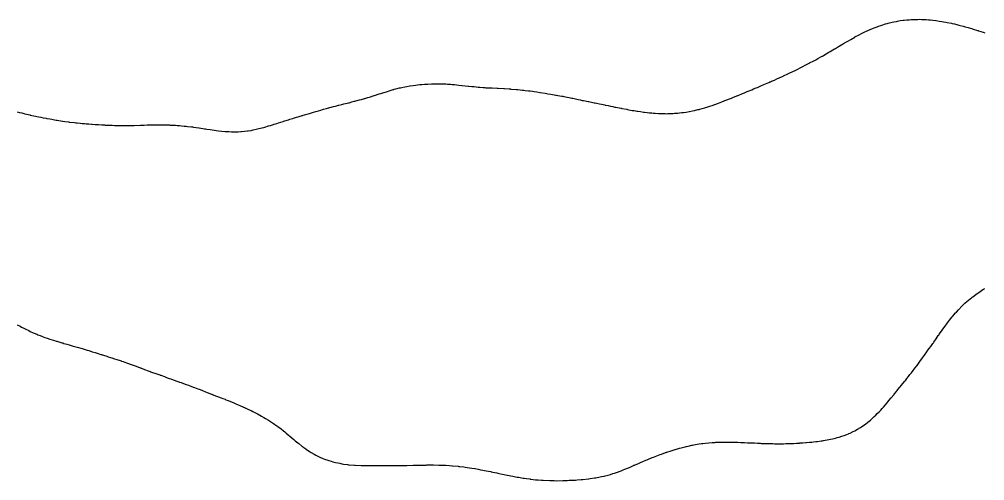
# Model space of a CAD drawing. Extents: x -717077 to -715000, y -984627 to -984000.
# Drawn here: x -715149.2 to -715000.5, y -984355.8 to -984284.8 of the extents above; entities that cross this region are included whole.
import ezdxf

# ---------------------------------------------------------------- set-up
doc = ezdxf.new("R2010")
doc.units = 0
doc.layers.add('buffer_B1_0_1_clip', color=7, linetype='Continuous')

msp = doc.modelspace()

# ---------------------------------------------------------------- linework, layer by layer
at = {"layer": 'buffer_B1_0_1_clip'}
for points in [[(-715149.49, -984299.04), (-715149.12, -984299.13), (-715148.79, -984299.21), (-715148.49, -984299.28), (-715148.31, -984299.32), (-715147.55, -984299.5), (-715147.5, -984299.51), (-715147.49, -984299.51), (-715147.48, -984299.52), (-715146.69, -984299.7), (-715146.49, -984299.74), (-715146.19, -984299.8), (-715145.86, -984299.87), (-715145.49, -984299.94), (-715145.02, -984300.03), (-715144.96, -984300.04), (-715144.49, -984300.12), (-715144.17, -984300.18), (-715143.74, -984300.26), (-715143.49, -984300.3), (-715143.32, -984300.33), (-715142.54, -984300.45), (-715142.49, -984300.46), (-715142.46, -984300.46), (-715142.18, -984300.5), (-715141.58, -984300.58), (-715141.49, -984300.6), (-715141.39, -984300.61), (-715140.68, -984300.69), (-715140.49, -984300.71), (-715140.26, -984300.73), (-715139.78, -984300.78), (-715139.49, -984300.81), (-715139.15, -984300.84), (-715138.86, -984300.86), (-715138.49, -984300.89), (-715138.07, -984300.93), (-715137.93, -984300.94), (-715137.49, -984300.97), (-715137, -984301), (-715136.99, -984301), (-715136.49, -984301.03), (-715136.05, -984301.05), (-715135.93, -984301.06), (-715135.49, -984301.08), (-715135.09, -984301.09), (-715134.89, -984301.1), (-715134.49, -984301.12), (-715134.11, -984301.12), (-715133.87, -984301.12), (-715133.49, -984301.13), (-715133.12, -984301.13), (-715132.86, -984301.13), (-715132.49, -984301.13), (-715132.11, -984301.12), (-715131.88, -984301.12), (-715131.49, -984301.11), (-715130.49, -984301.08), (-715130.06, -984301.07), (-715129.93, -984301.07), (-715129.49, -984301.05), (-715129.03, -984301.04), (-715128.95, -984301.04), (-715128.49, -984301.03), (-715127.49, -984301.02), (-715126.49, -984301.03), (-715126.04, -984301.05), (-715125.94, -984301.06), (-715125.49, -984301.07), (-715125.1, -984301.1), (-715124.88, -984301.12), (-715124.49, -984301.15), (-715124.17, -984301.18), (-715123.78, -984301.22), (-715123.49, -984301.24), (-715123.26, -984301.27), (-715122.65, -984301.35), (-715122.49, -984301.36), (-715122.37, -984301.38), (-715121.52, -984301.5), (-715121.5, -984301.5), (-715121.49, -984301.5), (-715121.49, -984301.5), (-715120.63, -984301.64), (-715120.49, -984301.66), (-715120.31, -984301.69), (-715119.76, -984301.77), (-715119.49, -984301.81), (-715119.13, -984301.86), (-715118.88, -984301.89), (-715118.49, -984301.95), (-715118, -984302), (-715117.99, -984302), (-715117.49, -984302.05), (-715117.06, -984302.07), (-715116.92, -984302.07), (-715116.49, -984302.09), (-715116.09, -984302.09), (-715115.9, -984302.1), (-715115.49, -984302.09), (-715115.06, -984302.06), (-715114.94, -984302.06), (-715114.49, -984302.02), (-715114.03, -984301.96), (-715113.94, -984301.94), (-715113.49, -984301.88), (-715113.18, -984301.82), (-715112.71, -984301.72), (-715112.49, -984301.67), (-715111.84, -984301.5), (-715111.56, -984301.43), (-715111.49, -984301.42), (-715111.37, -984301.38), (-715110.79, -984301.21), (-715110.49, -984301.12), (-715110.02, -984300.97), (-715109.94, -984300.95), (-715109.49, -984300.81), (-715109.26, -984300.73), (-715108.54, -984300.5), (-715108.5, -984300.49), (-715108.49, -984300.49), (-715108.47, -984300.48), (-715107.74, -984300.25), (-715107.49, -984300.18), (-715107.03, -984300.04), (-715106.97, -984300.02), (-715106.49, -984299.87), (-715106.21, -984299.79), (-715105.6, -984299.61), (-715105.49, -984299.58), (-715105.44, -984299.56), (-715105.25, -984299.5), (-715104.49, -984299.28), (-715104.18, -984299.18), (-715103.89, -984299.1), (-715103.49, -984298.98), (-715103.12, -984298.87), (-715102.75, -984298.76), (-715102.49, -984298.68), (-715102.35, -984298.64), (-715101.86, -984298.5), (-715101.57, -984298.42), (-715101.49, -984298.4), (-715101.36, -984298.36), (-715100.78, -984298.22), (-715100.49, -984298.14), (-715100.02, -984298.02), (-715099.98, -984298.01), (-715099.49, -984297.89), (-715099.18, -984297.82), (-715098.69, -984297.69), (-715098.49, -984297.65), (-715098.38, -984297.62), (-715097.94, -984297.5), (-715097.58, -984297.41), (-715097.49, -984297.39), (-715097.34, -984297.35), (-715096.79, -984297.2), (-715096.49, -984297.13), (-715096.01, -984296.99), (-715095.96, -984296.97), (-715095.49, -984296.83), (-715095.24, -984296.75), (-715094.5, -984296.51), (-715094.49, -984296.51), (-715094.49, -984296.5), (-715094.48, -984296.5), (-715093.73, -984296.26), (-715093.49, -984296.19), (-715093.04, -984296.05), (-715092.97, -984296.03), (-715092.49, -984295.88), (-715092.2, -984295.79), (-715091.61, -984295.61), (-715091.49, -984295.58), (-715091.43, -984295.56), (-715091.19, -984295.5), (-715090.63, -984295.36), (-715090.49, -984295.33), (-715090.28, -984295.28), (-715089.81, -984295.18), (-715089.49, -984295.12), (-715089.04, -984295.04), (-715088.96, -984295.03), (-715088.49, -984294.96), (-715088.09, -984294.91), (-715087.87, -984294.88), (-715087.49, -984294.84), (-715087.18, -984294.81), (-715086.77, -984294.78), (-715086.49, -984294.76), (-715086.24, -984294.75), (-715085.71, -984294.72), (-715085.49, -984294.71), (-715085.28, -984294.71), (-715084.7, -984294.71), (-715084.49, -984294.71), (-715084.28, -984294.72), (-715083.72, -984294.73), (-715083.49, -984294.74), (-715083.23, -984294.76), (-715082.78, -984294.79), (-715082.49, -984294.81), (-715082.15, -984294.84), (-715081.86, -984294.87), (-715081.49, -984294.9), (-715081.04, -984294.95), (-715080.95, -984294.96), (-715080.49, -984295.01), (-715080.05, -984295.06), (-715079.92, -984295.07), (-715079.49, -984295.12), (-715079.14, -984295.15), (-715078.81, -984295.18), (-715078.49, -984295.21), (-715078.23, -984295.24), (-715077.72, -984295.27), (-715077.49, -984295.29), (-715077.3, -984295.31), (-715076.65, -984295.35), (-715076.49, -984295.36), (-715076.36, -984295.36), (-715075.6, -984295.4), (-715075.49, -984295.4), (-715075.4, -984295.41), (-715074.54, -984295.45), (-715074.49, -984295.45), (-715074.45, -984295.46), (-715073.72, -984295.5), (-715073.51, -984295.51), (-715073.49, -984295.52), (-715073.48, -984295.52), (-715072.58, -984295.59), (-715072.49, -984295.59), (-715072.39, -984295.61), (-715071.67, -984295.68), (-715071.49, -984295.7), (-715071.27, -984295.73), (-715070.77, -984295.78), (-715070.49, -984295.82), (-715070.12, -984295.87), (-715069.89, -984295.9), (-715069.49, -984295.96), (-715069.03, -984296.03), (-715068.95, -984296.05), (-715068.16, -984296.17), (-715067.75, -984296.24), (-715067.31, -984296.31), (-715066.55, -984296.45), (-715066.49, -984296.46), (-715066.45, -984296.46), (-715066.23, -984296.5), (-715065.61, -984296.62), (-715065.49, -984296.64), (-715065.32, -984296.68), (-715064.78, -984296.78), (-715064.49, -984296.84), (-715064.06, -984296.93), (-715063.95, -984296.95), (-715063.49, -984297.05), (-715063.12, -984297.13), (-715062.8, -984297.2), (-715062.49, -984297.26), (-715062.29, -984297.3), (-715061.55, -984297.45), (-715061.49, -984297.46), (-715061.46, -984297.46), (-715061.27, -984297.5), (-715060.63, -984297.64), (-715060.49, -984297.66), (-715060.29, -984297.71), (-715059.8, -984297.81), (-715059.49, -984297.87), (-715059.02, -984297.97), (-715058.97, -984297.98), (-715058.49, -984298.08), (-715058.14, -984298.15), (-715057.76, -984298.23), (-715057.49, -984298.29), (-715057.31, -984298.32), (-715056.52, -984298.47), (-715056.49, -984298.48), (-715056.47, -984298.48), (-715056.37, -984298.5), (-715055.63, -984298.64), (-715055.49, -984298.67), (-715055.29, -984298.71), (-715054.79, -984298.8), (-715054.49, -984298.85), (-715054.08, -984298.92), (-715053.93, -984298.94), (-715053.49, -984299), (-715053.06, -984299.06), (-715052.91, -984299.08), (-715052.49, -984299.14), (-715052.16, -984299.17), (-715051.78, -984299.21), (-715051.49, -984299.24), (-715051.25, -984299.25), (-715050.71, -984299.29), (-715050.49, -984299.3), (-715050.29, -984299.3), (-715049.68, -984299.31), (-715049.49, -984299.32), (-715049.3, -984299.31), (-715048.7, -984299.29), (-715048.49, -984299.28), (-715048.25, -984299.26), (-715047.77, -984299.22), (-715047.49, -984299.2), (-715047.15, -984299.15), (-715046.87, -984299.12), (-715046.49, -984299.07), (-715046.01, -984298.98), (-715045.96, -984298.97), (-715045.49, -984298.88), (-715045.19, -984298.81), (-715044.68, -984298.69), (-715044.49, -984298.65), (-715044.38, -984298.61), (-715043.98, -984298.5), (-715043.59, -984298.4), (-715043.49, -984298.37), (-715043.31, -984298.32), (-715042.82, -984298.17), (-715042.49, -984298.07), (-715041.49, -984297.7), (-715041, -984297.5), (-715040.63, -984297.36), (-715040.49, -984297.31), (-715039.49, -984296.91), (-715039.2, -984296.79), (-715038.51, -984296.5), (-715038.5, -984296.49), (-715038.49, -984296.49), (-715038.48, -984296.49), (-715037.79, -984296.21), (-715037.49, -984296.09), (-715037.08, -984295.91), (-715036.78, -984295.79), (-715036.49, -984295.67), (-715036.37, -984295.62), (-715036.1, -984295.5), (-715035.67, -984295.33), (-715035.49, -984295.26), (-715035.08, -984295.09), (-715034.96, -984295.04), (-715034.49, -984294.84), (-715033.72, -984294.5), (-715033.56, -984294.43), (-715033.49, -984294.4), (-715033.32, -984294.33), (-715032.86, -984294.13), (-715032.49, -984293.97), (-715032.17, -984293.82), (-715031.51, -984293.52), (-715031.49, -984293.51), (-715031.49, -984293.51), (-715031.47, -984293.5), (-715030.8, -984293.19), (-715030.49, -984293.05), (-715030.13, -984292.87), (-715029.6, -984292.61), (-715029.49, -984292.56), (-715029.46, -984292.54), (-715029.38, -984292.5), (-715028.79, -984292.2), (-715028.49, -984292.05), (-715028.13, -984291.86), (-715027.55, -984291.55), (-715027.49, -984291.53), (-715027.48, -984291.52), (-715027.45, -984291.5), (-715026.82, -984291.17), (-715026.49, -984291), (-715026.17, -984290.82), (-715025.61, -984290.5), (-715025.53, -984290.46), (-715025.49, -984290.44), (-715025.34, -984290.35), (-715024.9, -984290.1), (-715024.49, -984289.86), (-715024.27, -984289.73), (-715023.9, -984289.5), (-715023.64, -984289.35), (-715023.49, -984289.27), (-715023.01, -984288.98), (-715022.92, -984288.93), (-715022.49, -984288.67), (-715022.39, -984288.6), (-715022.22, -984288.5), (-715021.76, -984288.24), (-715021.49, -984288.08), (-715021.12, -984287.87), (-715020.5, -984287.51), (-715020.49, -984287.5), (-715020.49, -984287.5), (-715019.83, -984287.16), (-715019.49, -984286.99), (-715019.16, -984286.83), (-715018.51, -984286.52), (-715018.49, -984286.51), (-715018.49, -984286.51), (-715018.48, -984286.5), (-715017.78, -984286.21), (-715017.49, -984286.1), (-715017.06, -984285.94), (-715016.86, -984285.86), (-715016.49, -984285.73), (-715016.32, -984285.67), (-715015.78, -984285.5), (-715015.56, -984285.44), (-715015.49, -984285.42), (-715015.38, -984285.39), (-715014.76, -984285.24), (-715014.49, -984285.18), (-715014.1, -984285.1), (-715013.92, -984285.07), (-715013.49, -984284.99), (-715013.06, -984284.93), (-715012.91, -984284.92), (-715012.49, -984284.86), (-715012.15, -984284.84), (-715011.81, -984284.82), (-715011.49, -984284.79), (-715011.2, -984284.79), (-715010.78, -984284.79), (-715010.49, -984284.78), (-715010.2, -984284.79), (-715009.8, -984284.81), (-715009.49, -984284.82), (-715009.14, -984284.86), (-715008.87, -984284.88), (-715008.49, -984284.92), (-715008.01, -984284.98), (-715007.98, -984284.98), (-715007.49, -984285.05), (-715007.11, -984285.11), (-715006.83, -984285.16), (-715006.49, -984285.22), (-715006.26, -984285.26), (-715005.59, -984285.4), (-715005.49, -984285.42), (-715005.43, -984285.43), (-715005.13, -984285.5), (-715004.62, -984285.63), (-715004.49, -984285.66), (-715004.28, -984285.71), (-715003.83, -984285.83), (-715003.49, -984285.93), (-715003.05, -984286.06), (-715002.89, -984286.1), (-715002.49, -984286.22), (-715002.28, -984286.29), (-715001.58, -984286.5), (-715001.52, -984286.52), (-715001.49, -984286.53), (-715001.45, -984286.54), (-715000.75, -984286.76), (-715000.49, -984286.84)], [(-715149.49, -984331.83), (-715149.05, -984332.06), (-715148.82, -984332.18), (-715148.49, -984332.34), (-715148.39, -984332.39), (-715148.16, -984332.5), (-715147.72, -984332.73), (-715147.49, -984332.84), (-715147.04, -984333.05), (-715146.88, -984333.11), (-715146.49, -984333.29), (-715146.34, -984333.35), (-715145.94, -984333.5), (-715145.62, -984333.63), (-715145.49, -984333.68), (-715145.22, -984333.77), (-715144.89, -984333.89), (-715144.49, -984334.02), (-715144.13, -984334.14), (-715143.73, -984334.26), (-715143.49, -984334.34), (-715143.37, -984334.37), (-715142.94, -984334.5), (-715142.6, -984334.6), (-715142.49, -984334.63), (-715142.31, -984334.69), (-715141.83, -984334.83), (-715141.49, -984334.93), (-715141.05, -984335.06), (-715140.89, -984335.1), (-715140.49, -984335.21), (-715140.27, -984335.28), (-715139.5, -984335.5), (-715139.5, -984335.5), (-715139.49, -984335.5), (-715139.49, -984335.5), (-715138.73, -984335.74), (-715138.49, -984335.8), (-715138.06, -984335.94), (-715137.96, -984335.97), (-715137.49, -984336.11), (-715137.2, -984336.2), (-715136.61, -984336.38), (-715136.49, -984336.42), (-715136.43, -984336.44), (-715136.23, -984336.5), (-715135.67, -984336.68), (-715135.49, -984336.74), (-715135.14, -984336.85), (-715134.92, -984336.93), (-715134.49, -984337.07), (-715134.17, -984337.17), (-715133.65, -984337.34), (-715133.49, -984337.4), (-715133.42, -984337.42), (-715133.18, -984337.5), (-715132.67, -984337.68), (-715132.49, -984337.74), (-715132.11, -984337.88), (-715131.94, -984337.94), (-715131.49, -984338.1), (-715131.2, -984338.21), (-715130.54, -984338.45), (-715130.49, -984338.47), (-715130.47, -984338.48), (-715130.4, -984338.5), (-715129.75, -984338.75), (-715129.49, -984338.85), (-715129.02, -984339.02), (-715128.95, -984339.05), (-715128.49, -984339.21), (-715128.28, -984339.29), (-715127.68, -984339.5), (-715127.54, -984339.55), (-715127.49, -984339.57), (-715127.39, -984339.6), (-715126.81, -984339.81), (-715126.49, -984339.92), (-715126.07, -984340.08), (-715125.83, -984340.16), (-715125.49, -984340.28), (-715125.33, -984340.34), (-715124.89, -984340.5), (-715124.6, -984340.61), (-715124.49, -984340.65), (-715124.27, -984340.73), (-715123.87, -984340.88), (-715123.49, -984341.01), (-715123.14, -984341.14), (-715122.68, -984341.31), (-715122.49, -984341.38), (-715122.41, -984341.41), (-715122.17, -984341.5), (-715121.68, -984341.69), (-715121.49, -984341.76), (-715121.07, -984341.92), (-715120.96, -984341.97), (-715120.49, -984342.14), (-715120.23, -984342.24), (-715119.55, -984342.5), (-715119.51, -984342.52), (-715119.49, -984342.52), (-715119.46, -984342.54), (-715118.79, -984342.8), (-715118.49, -984342.91), (-715118.07, -984343.08), (-715117.82, -984343.17), (-715117.49, -984343.3), (-715117.35, -984343.36), (-715116.99, -984343.5), (-715116.64, -984343.65), (-715116.49, -984343.7), (-715116.14, -984343.85), (-715115.93, -984343.94), (-715115.49, -984344.13), (-715115.23, -984344.24), (-715114.63, -984344.5), (-715114.54, -984344.54), (-715114.49, -984344.56), (-715114.37, -984344.62), (-715113.86, -984344.87), (-715113.49, -984345.04), (-715113.19, -984345.19), (-715112.57, -984345.5), (-715112.52, -984345.53), (-715112.49, -984345.54), (-715112.4, -984345.59), (-715111.88, -984345.89), (-715111.49, -984346.1), (-715111.24, -984346.25), (-715110.82, -984346.5), (-715110.62, -984346.63), (-715110.49, -984346.71), (-715110.02, -984347.03), (-715109.84, -984347.16), (-715109.49, -984347.39), (-715109.43, -984347.44), (-715109.34, -984347.5), (-715108.86, -984347.87), (-715108.49, -984348.16), (-715108.3, -984348.31), (-715108.06, -984348.5), (-715107.76, -984348.76), (-715107.49, -984348.99), (-715106.87, -984349.5), (-715106.67, -984349.68), (-715106.49, -984349.83), (-715106.12, -984350.13), (-715105.64, -984350.5), (-715105.56, -984350.57), (-715105.49, -984350.62), (-715105.07, -984350.93), (-715104.98, -984350.99), (-715104.49, -984351.33), (-715104.39, -984351.4), (-715104.21, -984351.5), (-715103.77, -984351.77), (-715103.49, -984351.93), (-715103.11, -984352.11), (-715102.7, -984352.29), (-715102.49, -984352.39), (-715102.41, -984352.42), (-715102.18, -984352.5), (-715101.68, -984352.69), (-715101.49, -984352.75), (-715101.15, -984352.85), (-715100.91, -984352.92), (-715100.49, -984353.03), (-715100.11, -984353.11), (-715099.83, -984353.16), (-715099.49, -984353.23), (-715099.26, -984353.27), (-715098.64, -984353.36), (-715098.49, -984353.38), (-715098.38, -984353.39), (-715097.53, -984353.46), (-715097.49, -984353.46), (-715097.46, -984353.47), (-715096.5, -984353.5), (-715096.49, -984353.5), (-715096.49, -984353.5), (-715096.49, -984353.5), (-715096.43, -984353.5), (-715095.5, -984353.5), (-715095.49, -984353.5), (-715095.49, -984353.5), (-715094.5, -984353.49), (-715094.49, -984353.49), (-715094.48, -984353.49), (-715093.5, -984353.49), (-715093.49, -984353.49), (-715093.48, -984353.49), (-715092.5, -984353.49), (-715092.49, -984353.49), (-715092.49, -984353.49), (-715091.5, -984353.49), (-715091.49, -984353.49), (-715091.48, -984353.49), (-715090.51, -984353.49), (-715090.49, -984353.49), (-715090.48, -984353.49), (-715089.51, -984353.48), (-715089.49, -984353.48), (-715089.47, -984353.48), (-715088.54, -984353.46), (-715088.49, -984353.46), (-715088.45, -984353.46), (-715087.56, -984353.43), (-715087.49, -984353.43), (-715087.42, -984353.43), (-715086.58, -984353.42), (-715086.49, -984353.42), (-715086.41, -984353.41), (-715085.59, -984353.41), (-715085.49, -984353.41), (-715085.4, -984353.41), (-715084.57, -984353.42), (-715084.49, -984353.42), (-715084.42, -984353.42), (-715083.53, -984353.46), (-715083.49, -984353.46), (-715083.46, -984353.46), (-715082.91, -984353.5), (-715082.52, -984353.53), (-715082.49, -984353.53), (-715082.46, -984353.53), (-715081.61, -984353.61), (-715081.49, -984353.63), (-715081.35, -984353.64), (-715080.71, -984353.72), (-715080.49, -984353.75), (-715080.2, -984353.79), (-715079.83, -984353.84), (-715079.49, -984353.89), (-715079.02, -984353.98), (-715078.98, -984353.98), (-715078.49, -984354.07), (-715078.13, -984354.14), (-715077.79, -984354.2), (-715077.29, -984354.3), (-715076.55, -984354.44), (-715076.49, -984354.45), (-715076.45, -984354.46), (-715076.26, -984354.5), (-715075.63, -984354.64), (-715075.49, -984354.66), (-715075.28, -984354.71), (-715074.8, -984354.81), (-715074.49, -984354.88), (-715074.02, -984354.98), (-715073.98, -984354.98), (-715073.49, -984355.08), (-715073.14, -984355.15), (-715072.78, -984355.22), (-715072.49, -984355.27), (-715072.29, -984355.3), (-715071.57, -984355.43), (-715071.49, -984355.44), (-715071.44, -984355.45), (-715071.06, -984355.5), (-715070.56, -984355.57), (-715070.49, -984355.58), (-715070.4, -984355.59), (-715069.67, -984355.68), (-715069.49, -984355.7), (-715069.28, -984355.71), (-715068.75, -984355.75), (-715068.49, -984355.77), (-715067.49, -984355.82), (-715067.17, -984355.82), (-715066.82, -984355.83), (-715066.49, -984355.84), (-715065.49, -984355.82), (-715065.19, -984355.81), (-715064.78, -984355.79), (-715064.49, -984355.78), (-715064.23, -984355.77), (-715063.73, -984355.74), (-715063.49, -984355.73), (-715063.28, -984355.71), (-715062.65, -984355.66), (-715062.49, -984355.64), (-715062.36, -984355.63), (-715061.53, -984355.54), (-715061.49, -984355.54), (-715061.46, -984355.53), (-715061.25, -984355.5), (-715060.59, -984355.41), (-715060.49, -984355.39), (-715060.36, -984355.37), (-715059.74, -984355.26), (-715059.49, -984355.21), (-715059.11, -984355.12), (-715058.92, -984355.08), (-715058.49, -984354.97), (-715058.13, -984354.87), (-715057.74, -984354.74), (-715057.49, -984354.67), (-715057.37, -984354.62), (-715057.04, -984354.5), (-715056.64, -984354.36), (-715056.49, -984354.31), (-715056.17, -984354.17), (-715055.92, -984354.07), (-715055.49, -984353.9), (-715055.21, -984353.78), (-715054.59, -984353.5), (-715054.52, -984353.47), (-715054.49, -984353.46), (-715054.43, -984353.44), (-715053.82, -984353.18), (-715053.49, -984353.04), (-715053.12, -984352.87), (-715052.67, -984352.68), (-715052.49, -984352.6), (-715052.43, -984352.57), (-715052.27, -984352.5), (-715051.72, -984352.28), (-715051.49, -984352.19), (-715050.99, -984352), (-715050.99, -984352), (-715050.49, -984351.81), (-715050.27, -984351.73), (-715049.63, -984351.5), (-715049.53, -984351.47), (-715049.49, -984351.45), (-715049.43, -984351.43), (-715048.77, -984351.22), (-715048.49, -984351.14), (-715048, -984350.99), (-715047.97, -984350.98), (-715047.49, -984350.84), (-715047.22, -984350.77), (-715046.6, -984350.61), (-715046.49, -984350.58), (-715046.43, -984350.56), (-715046.16, -984350.5), (-715045.61, -984350.38), (-715045.49, -984350.35), (-715045.31, -984350.32), (-715044.77, -984350.22), (-715044.49, -984350.18), (-715044.12, -984350.12), (-715043.9, -984350.09), (-715043.49, -984350.04), (-715043, -984350), (-715042.99, -984349.99), (-715042.49, -984349.95), (-715042.06, -984349.93), (-715041.91, -984349.92), (-715041.49, -984349.9), (-715041.1, -984349.89), (-715040.88, -984349.89), (-715040.49, -984349.88), (-715040.11, -984349.88), (-715039.87, -984349.88), (-715039.49, -984349.88), (-715039.1, -984349.89), (-715038.89, -984349.9), (-715038.49, -984349.91), (-715038.07, -984349.93), (-715037.92, -984349.93), (-715037.49, -984349.95), (-715037.02, -984349.98), (-715036.97, -984349.98), (-715036.49, -984350), (-715036.02, -984350.03), (-715035.96, -984350.03), (-715035.49, -984350.06), (-715035.07, -984350.08), (-715034.91, -984350.09), (-715034.49, -984350.1), (-715034.1, -984350.11), (-715033.87, -984350.12), (-715033.49, -984350.13), (-715033.13, -984350.13), (-715032.85, -984350.14), (-715032.49, -984350.14), (-715032.13, -984350.14), (-715031.85, -984350.14), (-715031.49, -984350.14), (-715031.12, -984350.13), (-715030.87, -984350.13), (-715030.49, -984350.12), (-715030.09, -984350.1), (-715029.9, -984350.09), (-715029.49, -984350.07), (-715029.03, -984350.04), (-715028.96, -984350.03), (-715028.49, -984350), (-715028.03, -984349.96), (-715027.95, -984349.95), (-715027.49, -984349.92), (-715027.12, -984349.88), (-715026.84, -984349.84), (-715026.49, -984349.81), (-715026.22, -984349.78), (-715025.69, -984349.7), (-715025.49, -984349.68), (-715025.34, -984349.65), (-715024.5, -984349.5), (-715024.49, -984349.5), (-715024.49, -984349.5), (-715024.48, -984349.5), (-715023.67, -984349.32), (-715023.49, -984349.28), (-715023.19, -984349.19), (-715022.88, -984349.12), (-715022.49, -984349), (-715022.12, -984348.87), (-715021.7, -984348.71), (-715021.49, -984348.64), (-715021.4, -984348.59), (-715021.21, -984348.5), (-715020.73, -984348.27), (-715020.49, -984348.15), (-715020.08, -984347.92), (-715019.64, -984347.65), (-715019.49, -984347.56), (-715019.46, -984347.54), (-715019.41, -984347.5), (-715018.87, -984347.13), (-715018.49, -984346.84), (-715018.31, -984346.69), (-715018.1, -984346.5), (-715017.77, -984346.22), (-715017.49, -984345.97), (-715017.26, -984345.74), (-715017.03, -984345.5), (-715016.76, -984345.23), (-715016.49, -984344.95), (-715016.28, -984344.71), (-715016.1, -984344.5), (-715015.81, -984344.19), (-715015.49, -984343.82), (-715015.35, -984343.64), (-715015.24, -984343.5), (-715014.9, -984343.1), (-715014.49, -984342.59), (-715014.45, -984342.54), (-715014.42, -984342.5), (-715014.09, -984342.09), (-715014, -984341.99), (-715013.61, -984341.5), (-715013.56, -984341.44), (-715013.49, -984341.36), (-715013.11, -984340.89), (-715012.81, -984340.5), (-715012.66, -984340.33), (-715012.49, -984340.12), (-715012.21, -984339.78), (-715012, -984339.5), (-715011.77, -984339.22), (-715011.49, -984338.85), (-715011.34, -984338.65), (-715011.23, -984338.5), (-715010.91, -984338.08), (-715010.49, -984337.5), (-715010.49, -984337.5), (-715010.49, -984337.5), (-715010.49, -984337.5), (-715010.06, -984336.93), (-715009.76, -984336.5), (-715009.65, -984336.35), (-715009.49, -984336.13), (-715009.23, -984335.76), (-715009.05, -984335.5), (-715008.81, -984335.18), (-715008.49, -984334.72), (-715008.4, -984334.59), (-715008.34, -984334.5), (-715007.99, -984334), (-715007.99, -984333.99), (-715007.65, -984333.5), (-715007.58, -984333.41), (-715007.49, -984333.28), (-715007.17, -984332.83), (-715006.94, -984332.5), (-715006.75, -984332.25), (-715006.49, -984331.9), (-715006.32, -984331.67), (-715006.2, -984331.5), (-715005.89, -984331.11), (-715005.49, -984330.61), (-715005.45, -984330.55), (-715005.41, -984330.5), (-715004.98, -984330.01), (-715004.85, -984329.86), (-715004.54, -984329.5), (-715004.49, -984329.45), (-715004.02, -984328.98), (-715003.53, -984328.5), (-715003.51, -984328.48), (-715003.49, -984328.46), (-715003.25, -984328.26), (-715002.97, -984328.02), (-715002.49, -984327.62), (-715002.43, -984327.57), (-715002.34, -984327.5), (-715001.85, -984327.14), (-715001.49, -984326.88), (-715001.26, -984326.73), (-715000.92, -984326.5), (-715000.66, -984326.33), (-715000.49, -984326.22)]]:
    msp.add_lwpolyline(points, dxfattribs=at)

doc.saveas('drawing.dxf')
